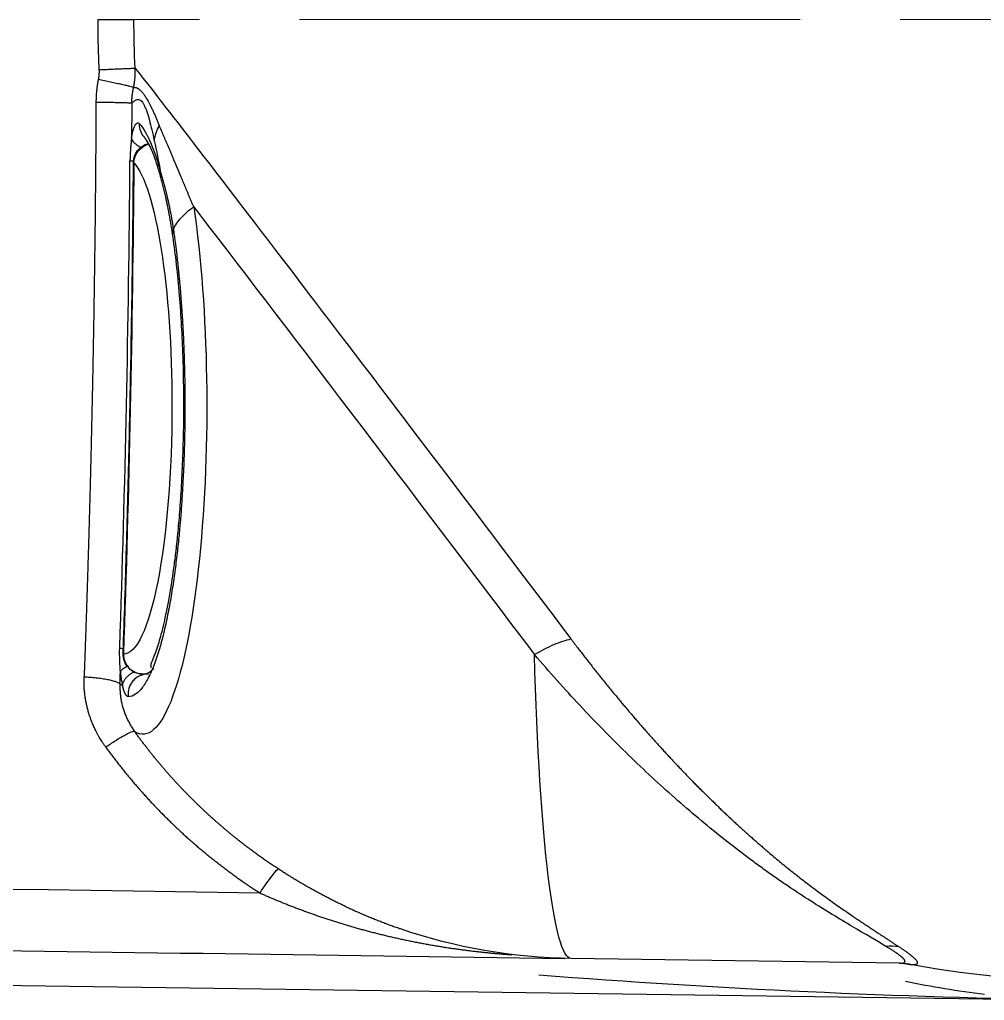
# Model space of a CAD drawing. Extents: x 0 to 790, y 0 to 579.
# Drawn here: x 463.88 to 487.97, y 477.44 to 501.93 of the extents above; entities that cross this region are included whole.
import ezdxf

# ---------------------------------------------------------------- set-up
doc = ezdxf.new("R2010")
doc.units = 0
doc.header["$LTSCALE"] = 10
doc.header["$MEASUREMENT"] = 0
doc.linetypes.add('CENTER', pattern=[2, 1.25, -0.25, 0.25, -0.25])
for name, color, linetype in [('1', 7, 'CONTINUOUS'), ('BODY', 7, 'CONTINUOUS'), ('DEF_LAYER_ASSEM_MEMBER', 7, 'CONTINUOUS')]:
    doc.layers.add(name, color=color, linetype=linetype)

# ---------------------------------------------------------------- blocks, each defined once
blk = doc.blocks.new('A$C219e8258')
at = {"layer": '1'}
for p, q in [((23.457, -16.338), (23.483, -16.338)), ((4.708, -23.555), (12.898, -23.44))]:
    blk.add_line(p, q, dxfattribs=at)
for centre, radius, start, end in [((23.332, -3.575), 0.5, 0.4416, 75.6039), ((23.59, -15.838), 0.5, 270, 1.9839), ((12.704, -9.641), 13.8, 270.8068, 288.8657), ((0, 0), 24, 270, 281.1058)]:
    blk.add_arc(centre, radius, start, end, dxfattribs=at)
for centre, major_axis, ratio, start_param, end_param in [((15.692, -11.909), (-8.287, -10.92), 0.005599, 3.349635, 5.047934), ((23.975, -9.638), (0, -7.2), 0.194315, 3.356374, 3.770872), ((23.187, -2.604), (0.373, -0.333), 0.9584, 6.278283, 7.032019), ((23.332, -3.575), (-0.37, 0.337), 0.959383, 3.901426, 5.193161), ((24.074, -9.638), (0, -6.2), 0.194315, 3.351625, 4.712389), ((23.332, -3.575), (-0.5, -0.004), 0.038876, 2.945832, 3.141603), ((22.662, -3.818), (0.483, -0.129), 0.793042, 6.266418, 6.607844), ((16.456, -12.489), (7.842, 10.333), 0.005599, 0.717494, 1.906341), ((23.593, -9.641), (0, -8.198), 0.194315, 4.061543, 6.331703), ((24.074, -9.638), (0, -6.2), 0.194315, 4.712389, 6.289283), ((12.704, -9.641), (-0.194, 13.799), 0.083421, 3.141593, 4.244544), ((23.59, -15.838), (0.5, 0.017), 0.172151, 6.084598, 6.379671), ((23.583, -9.638), (0, -6.7), 0.194315, 6.082163, 6.289221), ((23.977, -9.641), (0, 7.01), 0.194315, 3.234169, 3.282507)]:
    blk.add_ellipse(centre, major_axis=major_axis, ratio=ratio, start_param=start_param, end_param=end_param, dxfattribs=at)
for points, degree in [([(23.788, -1.214), (23.808, -0.81), (23.818, -0.405), (23.818, 0)], 3), ([(23.873, -2.082), (23.874, -2.371), (23.876, -2.659), (23.878, -2.948)], 3), ([(23.878, -2.948), (23.862, -2.85), (23.825, -2.694), (23.753, -2.566), (23.703, -2.577), (23.677, -2.604)], 3), ([(23.312, -3.018), (23.257, -3.272), (23.203, -3.539), (23.152, -3.818)], 3), ([(23.822, -3.575), (23.854, -7.686), (23.941, -11.787), (24.081, -15.838)], 3), ([(24.174, -15.686), (24.035, -11.672), (23.949, -7.609), (23.918, -3.535)], 3), ([(22.852, -5.359), (22.982, -4.525), (23.145, -3.945)], 2), ([(24.081, -15.838), (24.081, -15.875), (24.073, -15.95), (24.037, -16.056), (23.978, -16.152), (23.9, -16.232), (23.806, -16.292), (23.701, -16.33), (23.628, -16.338), (23.591, -16.338)], 3), ([(24.158, -16.288), (24.169, -16.109), (24.181, -15.896), (24.174, -15.686)], 3), ([(24.158, -16.288), (24.153, -16.331), (24.144, -16.413), (24.125, -16.526), (24.111, -16.591), (24.103, -16.621)], 3), ([(24.168, -16.582), (24.165, -16.484), (24.161, -16.386), (24.158, -16.288)], 3), ([(23.805, -17.767), (23.79, -17.777), (23.76, -17.795), (23.716, -17.816), (23.686, -17.826), (23.671, -17.83)], 3), ([(20.673, -21.803), (43.198, -21.479), (65.723, -21.155), (88.248, -20.83)], 3), ([(4.717, -23.144), (4.824, -23.131), (4.933, -23.127), (5.042, -23.134)], 3), ([(4.435, -23.584), (4.698, -23.555)], 1)]:
    blk.add_open_spline(points, degree=degree, dxfattribs=at)
for points, knots in [([(24.724, 0), (24.671, 0), (24.618, 0), (24.511, 0), (24.458, 0), (24.353, 0), (24.302, 0), (24.205, 0), (24.159, 0), (24.074, 0), (24.035, 0), (23.967, 0), (23.937, 0), (23.887, 0), (23.866, 0), (23.836, 0), (23.825, 0), (23.818, 0)], [0, 0, 0, 0, 0.125, 0.125, 0.25, 0.25, 0.375, 0.375, 0.5, 0.5, 0.625, 0.625, 0.75, 0.75, 0.875, 0.875, 1, 1, 1, 1]), ([(24.724, 0), (24.724, -0.026), (24.724, -0.078), (24.723, -0.156), (24.723, -0.235), (24.722, -0.313), (24.721, -0.391), (24.719, -0.469), (24.718, -0.548), (24.716, -0.626), (24.714, -0.704), (24.711, -0.782), (24.709, -0.86), (24.706, -0.939), (24.703, -1.017), (24.7, -1.095), (24.696, -1.173), (24.693, -1.225), (24.692, -1.252)], [0, 0, 0, 0, 0.062478, 0.124955, 0.187434, 0.249914, 0.312396, 0.374881, 0.437368, 0.49986, 0.562356, 0.624857, 0.687363, 0.749876, 0.812395, 0.874922, 0.937457, 1, 1, 1, 1]), ([(23.827, -1.691), (23.825, -1.683), (23.822, -1.668), (23.818, -1.645), (23.814, -1.622), (23.81, -1.599), (23.807, -1.576), (23.803, -1.552), (23.8, -1.529), (23.798, -1.505), (23.795, -1.481), (23.793, -1.458), (23.791, -1.434), (23.79, -1.41), (23.789, -1.386), (23.788, -1.361), (23.787, -1.337), (23.787, -1.313), (23.786, -1.288), (23.787, -1.264), (23.787, -1.239), (23.788, -1.223), (23.788, -1.214)], [0, 0, 0, 0, 0.048435, 0.097034, 0.145797, 0.194724, 0.243816, 0.293072, 0.342493, 0.392079, 0.441829, 0.491745, 0.541825, 0.592071, 0.642483, 0.693059, 0.743801, 0.794709, 0.845783, 0.897023, 0.948428, 1, 1, 1, 1]), ([(24.692, -1.252), (24.64, -1.249), (24.587, -1.246), (24.48, -1.241), (24.427, -1.239), (24.322, -1.234), (24.271, -1.232), (24.174, -1.227), (24.128, -1.226), (24.043, -1.222), (24.005, -1.221), (23.936, -1.218), (23.906, -1.217), (23.856, -1.215), (23.836, -1.215), (23.805, -1.214), (23.794, -1.214), (23.788, -1.214)], [0, 0, 0, 0, 0.125, 0.125, 0.25, 0.25, 0.375, 0.375, 0.5, 0.5, 0.625, 0.625, 0.75, 0.75, 0.875, 0.875, 1, 1, 1, 1]), ([(24.692, -1.252), (24.692, -1.257), (24.691, -1.268), (24.691, -1.284), (24.691, -1.3), (24.691, -1.316), (24.691, -1.332), (24.692, -1.348), (24.693, -1.363), (24.694, -1.379), (24.695, -1.395), (24.697, -1.411), (24.699, -1.427), (24.701, -1.443), (24.704, -1.458), (24.706, -1.474), (24.708, -1.485), (24.709, -1.49)], [0, 0, 0, 0, 0.06717, 0.134191, 0.201079, 0.267852, 0.33453, 0.401129, 0.467667, 0.534164, 0.600637, 0.667105, 0.733585, 0.800097, 0.866658, 0.933286, 1, 1, 1, 1]), ([(23.827, -1.691), (23.825, -1.691), (23.821, -1.69), (23.814, -1.69), (23.808, -1.69), (23.801, -1.691), (23.795, -1.691), (23.788, -1.692), (23.782, -1.694), (23.775, -1.695), (23.768, -1.697), (23.762, -1.699), (23.755, -1.701), (23.748, -1.704), (23.741, -1.707), (23.734, -1.711), (23.727, -1.714), (23.72, -1.718), (23.712, -1.723), (23.705, -1.727), (23.698, -1.732), (23.69, -1.738), (23.676, -1.749), (23.657, -1.766), (23.631, -1.791), (23.609, -1.816), (23.589, -1.841), (23.572, -1.864), (23.558, -1.885), (23.547, -1.902), (23.539, -1.914), (23.534, -1.923), (23.528, -1.933), (23.518, -1.948), (23.502, -1.976), (23.478, -2.016), (23.448, -2.07), (23.412, -2.14), (23.378, -2.209), (23.349, -2.267), (23.329, -2.31), (23.31, -2.352), (23.291, -2.394), (23.272, -2.437), (23.254, -2.479), (23.236, -2.52), (23.219, -2.562), (23.202, -2.603), (23.191, -2.63), (23.186, -2.644)], [0, 0, 0, 0, 0.011299, 0.022674, 0.034122, 0.045642, 0.057233, 0.068893, 0.080621, 0.092416, 0.104275, 0.116198, 0.128184, 0.140229, 0.152334, 0.164497, 0.176715, 0.188988, 0.201315, 0.213693, 0.226121, 0.238599, 0.251123, 0.296775, 0.337741, 0.373991, 0.405526, 0.432348, 0.454433, 0.471766, 0.484352, 0.492203, 0.497284, 0.512502, 0.537804, 0.573067, 0.618165, 0.673015, 0.73753, 0.766901, 0.795571, 0.823543, 0.850822, 0.877408, 0.903305, 0.928512, 0.95303, 0.976859, 1, 1, 1, 1]), ([(24.709, -1.49), (24.659, -1.5), (24.608, -1.51), (24.505, -1.531), (24.454, -1.542), (24.354, -1.563), (24.305, -1.573), (24.211, -1.594), (24.167, -1.604), (24.085, -1.622), (24.047, -1.631), (23.979, -1.647), (23.95, -1.655), (23.9, -1.668), (23.879, -1.674), (23.846, -1.683), (23.835, -1.687), (23.827, -1.691)], [0, 0, 0, 0, 0.125, 0.125, 0.25, 0.25, 0.375, 0.375, 0.5, 0.5, 0.625, 0.625, 0.75, 0.75, 0.875, 0.875, 1, 1, 1, 1]), ([(23.873, -2.082), (23.873, -2.074), (23.872, -2.059), (23.871, -2.036), (23.87, -2.014), (23.869, -1.992), (23.867, -1.97), (23.866, -1.949), (23.864, -1.928), (23.862, -1.908), (23.859, -1.888), (23.857, -1.868), (23.854, -1.849), (23.852, -1.83), (23.849, -1.811), (23.846, -1.793), (23.843, -1.775), (23.84, -1.758), (23.837, -1.74), (23.834, -1.723), (23.83, -1.707), (23.828, -1.696), (23.827, -1.691)], [0, 0, 0, 0, 0.058541, 0.116127, 0.172765, 0.228466, 0.283238, 0.337091, 0.390034, 0.442077, 0.493231, 0.543504, 0.592906, 0.641449, 0.68914, 0.735991, 0.782012, 0.827211, 0.8716, 0.915188, 0.957985, 1, 1, 1, 1]), ([(24.709, -1.49), (24.711, -1.499), (24.715, -1.518), (24.72, -1.546), (24.725, -1.575), (24.73, -1.603), (24.734, -1.631), (24.738, -1.66), (24.742, -1.688), (24.745, -1.717), (24.749, -1.745), (24.752, -1.774), (24.754, -1.802), (24.757, -1.831), (24.759, -1.859), (24.761, -1.888), (24.763, -1.916), (24.764, -1.945), (24.765, -1.974), (24.766, -2.002), (24.767, -2.031), (24.767, -2.05), (24.767, -2.059)], [0, 0, 0, 0, 0.050298, 0.100538, 0.150723, 0.200859, 0.250949, 0.300999, 0.351013, 0.400996, 0.450951, 0.500884, 0.5508, 0.600702, 0.650596, 0.700486, 0.750376, 0.800272, 0.850178, 0.900098, 0.950037, 1, 1, 1, 1]), ([(23.873, -2.082), (23.848, -2.058), (23.798, -2.016), (23.721, -1.987), (23.657, -2.007), (23.607, -2.058), (23.57, -2.118), (23.534, -2.197), (23.488, -2.319), (23.433, -2.502), (23.371, -2.752), (23.332, -2.929), (23.312, -3.018)], [0, 0, 0, 0, 0.123468, 0.246936, 0.370404, 0.432138, 0.493872, 0.557138, 0.620404, 0.746936, 0.873468, 1, 1, 1, 1]), ([(24.767, -2.059), (24.717, -2.06), (24.666, -2.06), (24.564, -2.061), (24.514, -2.062), (24.414, -2.063), (24.365, -2.064), (24.272, -2.066), (24.227, -2.067), (24.145, -2.069), (24.106, -2.07), (24.038, -2.072), (24.007, -2.073), (23.954, -2.076), (23.932, -2.077), (23.896, -2.079), (23.883, -2.081), (23.873, -2.082)], [0, 0, 0, 0, 0.125, 0.125, 0.25, 0.25, 0.375, 0.375, 0.5, 0.5, 0.625, 0.625, 0.75, 0.75, 0.875, 0.875, 1, 1, 1, 1]), ([(24.767, -2.059), (24.767, -2.109), (24.767, -2.209), (24.768, -2.359), (24.769, -2.509), (24.77, -2.659), (24.771, -2.809), (24.772, -2.959), (24.773, -3.109), (24.774, -3.259), (24.775, -3.409), (24.776, -3.559), (24.777, -3.708), (24.779, -3.858), (24.78, -4.008), (24.781, -4.158), (24.783, -4.308), (24.784, -4.458), (24.786, -4.608), (24.787, -4.758), (24.789, -4.908), (24.79, -5.058), (24.792, -5.207), (24.794, -5.357), (24.796, -5.507), (24.798, -5.657), (24.8, -5.807), (24.802, -5.957), (24.804, -6.107), (24.806, -6.256), (24.808, -6.406), (24.81, -6.556), (24.812, -6.706), (24.814, -6.856), (24.817, -7.005), (24.819, -7.155), (24.821, -7.305), (24.824, -7.455), (24.826, -7.604), (24.829, -7.754), (24.832, -7.904), (24.834, -8.053), (24.837, -8.203), (24.84, -8.353), (24.843, -8.503), (24.845, -8.652), (24.848, -8.802), (24.851, -8.951), (24.854, -9.101), (24.857, -9.251), (24.861, -9.4), (24.864, -9.55), (24.867, -9.699), (24.87, -9.849), (24.874, -9.998), (24.877, -10.148), (24.88, -10.297), (24.884, -10.447), (24.887, -10.596), (24.891, -10.745), (24.895, -10.895), (24.898, -11.044), (24.902, -11.194), (24.906, -11.343), (24.909, -11.492), (24.913, -11.641), (24.917, -11.791), (24.921, -11.94), (24.925, -12.089), (24.929, -12.238), (24.933, -12.387), (24.938, -12.537), (24.942, -12.686), (24.946, -12.835), (24.95, -12.984), (24.955, -13.133), (24.959, -13.282), (24.964, -13.431), (24.968, -13.58), (24.973, -13.729), (24.977, -13.878), (24.982, -14.026), (24.987, -14.175), (24.992, -14.324), (24.996, -14.473), (25.001, -14.622), (25.006, -14.77), (25.011, -14.919), (25.016, -15.068), (25.021, -15.216), (25.026, -15.365), (25.032, -15.513), (25.037, -15.662), (25.042, -15.81), (25.047, -15.959), (25.053, -16.107), (25.058, -16.256), (25.062, -16.355), (25.064, -16.404)], [0, 0, 0, 0, 0.010384, 0.020769, 0.031155, 0.041541, 0.051928, 0.062315, 0.072704, 0.083092, 0.093482, 0.103871, 0.114262, 0.124653, 0.135045, 0.145437, 0.155831, 0.166224, 0.176619, 0.187014, 0.197409, 0.207806, 0.218203, 0.2286, 0.238998, 0.249397, 0.259797, 0.270197, 0.280598, 0.291, 0.301402, 0.311805, 0.322208, 0.332613, 0.343018, 0.353423, 0.363829, 0.374236, 0.384644, 0.395053, 0.405462, 0.415871, 0.426282, 0.436693, 0.447105, 0.457517, 0.467931, 0.478345, 0.488759, 0.499175, 0.509591, 0.520008, 0.530425, 0.540844, 0.551263, 0.561682, 0.572103, 0.582524, 0.592946, 0.603369, 0.613792, 0.624216, 0.634641, 0.645067, 0.655493, 0.66592, 0.676348, 0.686777, 0.697206, 0.707636, 0.718067, 0.728499, 0.738932, 0.749365, 0.759799, 0.770234, 0.780669, 0.791106, 0.801543, 0.811981, 0.822419, 0.832859, 0.843299, 0.85374, 0.864182, 0.874625, 0.885068, 0.895513, 0.905958, 0.916404, 0.92685, 0.937298, 0.947746, 0.958195, 0.968645, 0.979096, 0.989548, 1, 1, 1, 1]), ([(22.326, -4.674), (22.332, -4.66), (22.344, -4.632), (22.362, -4.59), (22.379, -4.549), (22.396, -4.508), (22.413, -4.469), (22.429, -4.43), (22.445, -4.392), (22.461, -4.356), (22.476, -4.319), (22.491, -4.284), (22.505, -4.25), (22.52, -4.216), (22.533, -4.183), (22.547, -4.152), (22.56, -4.12), (22.573, -4.09), (22.585, -4.06), (22.597, -4.032), (22.609, -4.004), (22.621, -3.976), (22.632, -3.95), (22.643, -3.924), (22.653, -3.899), (22.663, -3.875), (22.673, -3.851), (22.683, -3.829), (22.692, -3.807), (22.701, -3.785), (22.709, -3.765), (22.718, -3.745), (22.726, -3.726), (22.733, -3.708), (22.741, -3.69), (22.748, -3.673), (22.755, -3.657), (22.761, -3.642), (22.768, -3.627), (22.773, -3.613), (22.779, -3.599), (22.795, -3.561), (22.821, -3.499), (22.857, -3.414), (22.892, -3.332), (22.926, -3.253), (22.958, -3.176), (22.99, -3.101), (23.021, -3.029), (23.051, -2.959), (23.079, -2.891), (23.107, -2.826), (23.134, -2.763), (23.161, -2.703), (23.178, -2.663), (23.186, -2.644)], [0, 0, 0, 0, 0.018845, 0.037371, 0.055578, 0.073464, 0.091032, 0.108279, 0.125205, 0.141811, 0.158097, 0.174061, 0.189704, 0.205026, 0.220026, 0.234704, 0.249059, 0.263092, 0.276803, 0.290191, 0.303255, 0.315996, 0.328413, 0.340507, 0.352276, 0.363721, 0.374842, 0.385637, 0.396108, 0.406253, 0.416073, 0.425568, 0.434736, 0.443579, 0.452095, 0.460285, 0.468149, 0.475685, 0.482895, 0.489778, 0.496333, 0.502561, 0.545648, 0.587937, 0.629428, 0.670119, 0.710007, 0.749092, 0.78737, 0.82484, 0.8615, 0.897348, 0.932382, 0.9666, 1, 1, 1, 1]), ([(23.312, -3.018), (23.302, -2.955), (23.27, -2.829), (23.217, -2.705), (23.186, -2.644)], [0, 0, 0, 0, 0.500139, 1, 1, 1, 1]), ([(23.145, -3.947), (23.16, -3.891), (23.202, -3.738), (23.274, -3.513), (23.358, -3.293), (23.437, -3.122), (23.505, -3.006), (23.544, -2.955), (23.558, -2.939), (23.56, -2.936)], [0, 0, 0, 0, 0.102084, 0.289145, 0.473297, 0.652912, 0.826391, 0.974993, 1, 1, 1, 1]), ([(23.645, -3.192), (23.651, -3.189), (23.657, -3.186), (23.687, -3.171), (23.709, -3.158), (23.75, -3.129), (23.769, -3.113), (23.802, -3.082), (23.817, -3.065), (23.842, -3.032), (23.852, -3.015), (23.868, -2.981), (23.874, -2.964), (23.878, -2.948)], [0, 0, 0, 0, 0.048797, 0.048797, 0.239037, 0.239037, 0.429278, 0.429278, 0.619519, 0.619519, 0.809759, 0.809759, 1, 1, 1, 1]), ([(23.878, -2.948), (23.878, -2.953), (23.879, -2.962), (23.881, -2.976), (23.882, -2.991), (23.884, -3.006), (23.886, -3.021), (23.887, -3.036), (23.889, -3.051), (23.89, -3.066), (23.892, -3.082), (23.893, -3.098), (23.895, -3.114), (23.897, -3.13), (23.898, -3.146), (23.899, -3.163), (23.901, -3.18), (23.902, -3.197), (23.904, -3.22), (23.906, -3.248), (23.909, -3.283), (23.911, -3.319), (23.913, -3.354), (23.914, -3.39), (23.916, -3.426), (23.917, -3.462), (23.917, -3.498), (23.918, -3.523), (23.918, -3.535)], [0, 0, 0, 0, 0.02641, 0.052944, 0.079606, 0.106402, 0.133336, 0.160414, 0.187641, 0.215022, 0.242563, 0.270269, 0.298145, 0.326197, 0.354429, 0.382848, 0.411457, 0.440263, 0.469271, 0.527708, 0.586185, 0.644741, 0.703415, 0.762249, 0.821284, 0.88056, 0.940119, 1, 1, 1, 1]), ([(23.829, -3.537), (23.837, -3.537), (23.851, -3.537), (23.869, -3.537), (23.884, -3.537), (23.895, -3.536), (23.904, -3.536), (23.912, -3.536), (23.916, -3.535), (23.918, -3.535)], [0, 0, 0, 0, 0.203609, 0.378838, 0.536634, 0.677272, 0.801111, 0.90855, 1, 1, 1, 1]), ([(24.088, -15.813), (24.057, -14.936), (24.002, -13.196), (23.936, -10.624), (23.885, -8.142), (23.85, -5.804), (23.835, -4.292), (23.83, -3.569)], [0, 0, 0, 0, 0.216663, 0.429195, 0.631595, 0.823863, 1, 1, 1, 1]), ([(23.152, -3.818), (23.15, -3.825), (23.145, -3.84), (23.139, -3.863), (23.132, -3.886), (23.125, -3.909), (23.118, -3.932), (23.112, -3.956), (23.105, -3.98), (23.098, -4.004), (23.091, -4.028), (23.085, -4.052), (23.078, -4.077), (23.071, -4.102), (23.064, -4.127), (23.058, -4.152), (23.051, -4.178), (23.044, -4.203), (23.037, -4.229), (23.031, -4.256), (23.024, -4.282), (23.017, -4.309), (23.011, -4.336), (23.004, -4.363), (22.998, -4.39), (22.991, -4.418), (22.985, -4.446), (22.977, -4.481), (22.967, -4.523), (22.956, -4.573), (22.945, -4.623), (22.935, -4.674), (22.924, -4.726), (22.913, -4.779), (22.903, -4.833), (22.893, -4.887), (22.883, -4.943), (22.873, -4.999), (22.863, -5.056), (22.854, -5.115), (22.844, -5.174), (22.838, -5.214), (22.835, -5.234)], [0, 0, 0, 0, 0.019566, 0.039132, 0.058699, 0.078268, 0.097838, 0.117412, 0.136989, 0.156571, 0.176158, 0.195751, 0.21535, 0.234956, 0.254571, 0.274196, 0.29383, 0.313475, 0.333132, 0.352802, 0.372486, 0.392185, 0.411899, 0.431631, 0.451381, 0.471149, 0.490939, 0.51075, 0.544741, 0.578848, 0.61308, 0.647443, 0.681943, 0.71659, 0.751389, 0.78635, 0.821481, 0.85679, 0.892288, 0.927982, 0.963882, 1, 1, 1, 1]), ([(22.835, -5.234), (22.788, -5.133), (22.72, -5.034), (22.549, -4.846), (22.445, -4.756), (22.326, -4.674)], [0, 0, 0, 0, 0.5, 0.5, 1, 1, 1, 1]), ([(22.835, -5.234), (22.834, -5.242), (22.831, -5.261), (22.822, -5.321), (22.816, -5.363), (22.802, -5.469), (22.793, -5.534), (22.773, -5.688), (22.762, -5.777), (22.737, -5.983), (22.724, -6.099), (22.707, -6.262), (22.703, -6.304), (22.699, -6.35), (22.698, -6.361), (22.697, -6.364), (22.697, -6.365), (22.697, -6.365), (22.697, -6.365), (22.697, -6.366), (22.697, -6.369), (22.696, -6.38), (22.691, -6.427), (22.673, -6.615), (22.657, -6.803), (22.633, -7.114), (22.622, -7.276), (22.609, -7.484), (22.606, -7.536), (22.603, -7.592), (22.602, -7.606), (22.602, -7.61), (22.602, -7.611), (22.602, -7.612), (22.602, -7.614), (22.601, -7.622), (22.599, -7.655), (22.592, -7.788), (22.586, -7.912), (22.573, -8.205), (22.566, -8.394), (22.556, -8.759), (22.552, -8.934), (22.547, -9.27), (22.546, -9.43), (22.546, -9.735), (22.547, -9.879), (22.549, -10.083), (22.549, -10.149), (22.551, -10.228), (22.551, -10.248), (22.551, -10.269), (22.551, -10.274), (22.551, -10.275), (22.551, -10.275), (22.551, -10.275), (22.551, -10.275), (22.551, -10.276), (22.551, -10.276), (22.551, -10.277), (22.552, -10.281), (22.552, -10.299), (22.553, -10.352), (22.554, -10.428), (22.556, -10.518), (22.558, -10.571), (22.561, -10.69), (22.563, -10.758), (22.568, -10.906), (22.571, -10.987), (22.577, -11.164), (22.582, -11.259), (22.591, -11.462), (22.597, -11.571), (22.61, -11.8), (22.617, -11.921), (22.635, -12.174), (22.644, -12.307), (22.667, -12.582), (22.679, -12.724), (22.707, -13.016), (22.723, -13.166), (22.758, -13.473), (22.778, -13.629), (22.821, -13.944), (22.844, -14.104), (22.895, -14.423), (22.923, -14.583), (22.984, -14.9), (23.017, -15.056), (23.087, -15.361), (23.126, -15.51), (23.207, -15.794), (23.251, -15.929), (23.343, -16.18), (23.392, -16.296), (23.494, -16.501), (23.547, -16.592), (23.658, -16.741), (23.716, -16.8), (23.836, -16.88), (23.897, -16.902), (23.961, -16.902)], [0, 0, 0, 0, 0.015625, 0.015625, 0.03125, 0.03125, 0.046875, 0.046875, 0.0625, 0.0625, 0.078125, 0.078125, 0.082031, 0.083008, 0.083252, 0.083313, 0.083328, 0.083328, 0.083344, 0.083374, 0.083496, 0.083984, 0.085937, 0.09375, 0.125, 0.125, 0.15625, 0.15625, 0.164062, 0.166016, 0.166504, 0.166626, 0.166687, 0.166687, 0.166748, 0.166992, 0.167969, 0.171875, 0.1875, 0.1875, 0.21875, 0.21875, 0.25, 0.25, 0.28125, 0.28125, 0.3125, 0.3125, 0.328125, 0.328125, 0.332031, 0.333008, 0.333252, 0.333313, 0.333328, 0.333328, 0.333344, 0.333374, 0.333496, 0.333984, 0.335937, 0.34375, 0.375, 0.40625, 0.40625, 0.4375, 0.4375, 0.46875, 0.46875, 0.5, 0.5, 0.53125, 0.53125, 0.5625, 0.5625, 0.59375, 0.59375, 0.625, 0.625, 0.65625, 0.65625, 0.6875, 0.6875, 0.71875, 0.71875, 0.75, 0.75, 0.78125, 0.78125, 0.8125, 0.8125, 0.84375, 0.84375, 0.875, 0.875, 0.90625, 0.90625, 0.9375, 0.9375, 0.96875, 0.96875, 1, 1, 1, 1]), ([(23.381, -16.183), (23.381, -16.183), (23.394, -16.155), (23.402, -16.108), (23.339, -15.968), (23.258, -15.753), (23.193, -15.55), (23.13, -15.326), (23.067, -15.077), (23.002, -14.779), (22.937, -14.443), (22.878, -14.091), (22.824, -13.727), (22.775, -13.348), (22.725, -12.891), (22.675, -12.346), (22.631, -11.708), (22.595, -10.977), (22.573, -10.156), (22.57, -9.253), (22.591, -8.373), (22.631, -7.539), (22.687, -6.769), (22.761, -6.026), (22.822, -5.567), (22.855, -5.352)], [0, 0, 0, 0, 0.000947, 0.05455, 0.09779, 0.131862, 0.16201, 0.188724, 0.22224, 0.252692, 0.287129, 0.325629, 0.353698, 0.38618, 0.424023, 0.4673, 0.516044, 0.570213, 0.629715, 0.694475, 0.764464, 0.820474, 0.879546, 0.941676, 1, 1, 1, 1]), ([(12.905, -15.461), (12.892, -15.478), (12.865, -15.514), (12.825, -15.566), (12.785, -15.619), (12.745, -15.671), (12.705, -15.723), (12.665, -15.775), (12.625, -15.827), (12.585, -15.879), (12.545, -15.931), (12.505, -15.982), (12.465, -16.033), (12.425, -16.084), (12.385, -16.136), (12.345, -16.186), (12.304, -16.237), (12.264, -16.288), (12.224, -16.338), (12.184, -16.388), (12.144, -16.439), (12.103, -16.489), (12.063, -16.539), (12.023, -16.588), (11.982, -16.638), (11.942, -16.687), (11.902, -16.737), (11.862, -16.786), (11.821, -16.835), (11.781, -16.884), (11.74, -16.932), (11.7, -16.981), (11.66, -17.029), (11.619, -17.078), (11.579, -17.126), (11.538, -17.174), (11.498, -17.221), (11.457, -17.269), (11.417, -17.317), (11.376, -17.364), (11.336, -17.411), (11.295, -17.459), (11.255, -17.505), (11.214, -17.552), (11.174, -17.599), (11.133, -17.646), (11.092, -17.692), (11.052, -17.738), (11.011, -17.784), (10.97, -17.83), (10.93, -17.876), (10.889, -17.922), (10.848, -17.967), (10.808, -18.013), (10.767, -18.058), (10.726, -18.103), (10.685, -18.148), (10.644, -18.193), (10.603, -18.238), (10.563, -18.282), (10.522, -18.327), (10.481, -18.371), (10.44, -18.415), (10.399, -18.459), (10.358, -18.503), (10.317, -18.547), (10.276, -18.59), (10.235, -18.634), (10.194, -18.677), (10.152, -18.72), (10.111, -18.763), (10.07, -18.806), (10.029, -18.849), (9.988, -18.892), (9.946, -18.934), (9.905, -18.976), (9.864, -19.019), (9.822, -19.061), (9.781, -19.103), (9.74, -19.144), (9.698, -19.186), (9.657, -19.228), (9.616, -19.269), (9.574, -19.31), (9.533, -19.351), (9.491, -19.392), (9.45, -19.433), (9.408, -19.473), (9.367, -19.514), (9.325, -19.554), (9.284, -19.594), (9.242, -19.634), (9.201, -19.674), (9.159, -19.714), (9.118, -19.754), (9.076, -19.793), (9.034, -19.832), (8.993, -19.871), (8.951, -19.91), (8.91, -19.949), (8.868, -19.988), (8.827, -20.026), (8.785, -20.064), (8.744, -20.103), (8.702, -20.141), (8.661, -20.178), (8.619, -20.216), (8.578, -20.254), (8.536, -20.291), (8.495, -20.328), (8.453, -20.365), (8.412, -20.402), (8.37, -20.439), (8.329, -20.475), (8.287, -20.512), (8.246, -20.548), (8.205, -20.584), (8.163, -20.62), (8.122, -20.655), (8.081, -20.691), (7.963, -20.792), (7.764, -20.96), (7.48, -21.193), (7.182, -21.429), (6.869, -21.668), (6.544, -21.908), (6.209, -22.146), (5.973, -22.309), (5.832, -22.405), (5.786, -22.436), (5.74, -22.467), (5.695, -22.497), (5.65, -22.527), (5.606, -22.557), (5.561, -22.587), (5.518, -22.616), (5.474, -22.645), (5.432, -22.673), (5.389, -22.701), (5.347, -22.729), (5.306, -22.756), (5.265, -22.783), (5.224, -22.81), (5.184, -22.836), (5.145, -22.862), (5.106, -22.888), (5.068, -22.913), (5.03, -22.938), (4.993, -22.962), (4.956, -22.986), (4.92, -23.01), (4.884, -23.033), (4.85, -23.056), (4.815, -23.079), (4.782, -23.101), (4.749, -23.123), (4.728, -23.137), (4.717, -23.144)], [0, 0, 0, 0, 0.004794, 0.009586, 0.014375, 0.019161, 0.023945, 0.028727, 0.033506, 0.038282, 0.043057, 0.047829, 0.052598, 0.057366, 0.062131, 0.066895, 0.071656, 0.076415, 0.081172, 0.085928, 0.090681, 0.095433, 0.100183, 0.104931, 0.109677, 0.114422, 0.119165, 0.123906, 0.128646, 0.133385, 0.138122, 0.142857, 0.147591, 0.152324, 0.157056, 0.161787, 0.166516, 0.171244, 0.175971, 0.180697, 0.185423, 0.190147, 0.194871, 0.199594, 0.204316, 0.209038, 0.213759, 0.21848, 0.223201, 0.227921, 0.232641, 0.237362, 0.242082, 0.246802, 0.251523, 0.256243, 0.260964, 0.265686, 0.270407, 0.27513, 0.279853, 0.284576, 0.289301, 0.294026, 0.298752, 0.303479, 0.308207, 0.312936, 0.317667, 0.322399, 0.327132, 0.331866, 0.336602, 0.34134, 0.346078, 0.350819, 0.35556, 0.360304, 0.365048, 0.369794, 0.374541, 0.379289, 0.384039, 0.38879, 0.393542, 0.398295, 0.403049, 0.407805, 0.412561, 0.417319, 0.422078, 0.426837, 0.431598, 0.43636, 0.441123, 0.445886, 0.450651, 0.455417, 0.460183, 0.464951, 0.469719, 0.474488, 0.479258, 0.484028, 0.4888, 0.493572, 0.498345, 0.503119, 0.507893, 0.512668, 0.517443, 0.522218, 0.526994, 0.53177, 0.536545, 0.541321, 0.546097, 0.550872, 0.555646, 0.56042, 0.565194, 0.596551, 0.629788, 0.664936, 0.70203, 0.741087, 0.78212, 0.825084, 0.831121, 0.837156, 0.84319, 0.849222, 0.855253, 0.861283, 0.867312, 0.87334, 0.879366, 0.885392, 0.891417, 0.897442, 0.903465, 0.909489, 0.915513, 0.921536, 0.92756, 0.933585, 0.939611, 0.945638, 0.951666, 0.957697, 0.96373, 0.969765, 0.975804, 0.981846, 0.987893, 0.993944, 1, 1, 1, 1]), ([(13.819, -15.849), (13.654, -15.753), (13.321, -15.583), (13.031, -15.488), (12.905, -15.461)], [0, 0, 0, 0, 0.499022, 1, 1, 1, 1]), ([(5.042, -23.134), (5.274, -22.995), (5.561, -22.828), (6.042, -22.543), (6.21, -22.442), (6.56, -22.229), (6.921, -22.005), (7.295, -21.76), (7.577, -21.57), (7.672, -21.505), (7.861, -21.373), (8.051, -21.239), (8.242, -21.099), (8.434, -20.957), (8.53, -20.885), (8.82, -20.665), (9.404, -20.21), (9.99, -19.716), (10.574, -19.198), (10.768, -19.022), (11.154, -18.662), (11.539, -18.294), (11.921, -17.911), (12.303, -17.52), (12.494, -17.32), (13.064, -16.71), (13.442, -16.288), (13.819, -15.849)], [0, 0, 0, 0, 0.125, 0.125, 0.1875, 0.1875, 0.25, 0.3125, 0.3125, 0.34375, 0.34375, 0.375, 0.40625, 0.40625, 0.4375, 0.4375, 0.5, 0.625, 0.625, 0.6875, 0.6875, 0.75, 0.8125, 0.8125, 0.875, 0.875, 1, 1, 1, 1]), ([(24.088, -15.714), (24.095, -15.712), (24.103, -15.711), (24.124, -15.705), (24.136, -15.701), (24.157, -15.694), (24.166, -15.69), (24.174, -15.686)], [0, 0, 0, 0, 0.198195, 0.198195, 0.599098, 0.599098, 1, 1, 1, 1]), ([(24.158, -16.288), (24.153, -16.276), (24.147, -16.264), (24.13, -16.24), (24.119, -16.227), (24.093, -16.203), (24.077, -16.191), (24.042, -16.167), (24.023, -16.156), (23.996, -16.143), (23.989, -16.14), (23.983, -16.137)], [0, 0, 0, 0, 0.232917, 0.232917, 0.465835, 0.465835, 0.698752, 0.698752, 0.931669, 0.931669, 1, 1, 1, 1]), ([(23.474, -16.338), (23.505, -16.338), (23.569, -16.344), (23.635, -16.365), (23.7, -16.393), (23.731, -16.411), (23.79, -16.454), (23.818, -16.48), (23.867, -16.536), (23.888, -16.567), (23.923, -16.633), (23.936, -16.667), (23.956, -16.736), (23.961, -16.77), (23.966, -16.838), (23.965, -16.871), (23.961, -16.902)], [0, 0, 0, 0, 0.125, 0.25, 0.25, 0.375, 0.375, 0.5, 0.5, 0.625, 0.625, 0.75, 0.75, 0.875, 0.875, 1, 1, 1, 1]), ([(24.103, -16.621), (24.1, -16.6), (24.095, -16.578), (24.079, -16.533), (24.069, -16.511), (24.043, -16.467), (24.027, -16.445), (23.992, -16.404), (23.972, -16.384), (23.928, -16.347), (23.904, -16.33), (23.858, -16.302), (23.835, -16.29), (23.812, -16.279)], [0, 0, 0, 0, 0.170707, 0.170707, 0.341413, 0.341413, 0.51212, 0.51212, 0.682827, 0.682827, 0.853533, 0.853533, 1, 1, 1, 1]), ([(23.961, -16.902), (23.962, -16.901), (23.964, -16.901), (23.967, -16.901), (23.97, -16.9), (23.973, -16.899), (23.977, -16.897), (23.98, -16.896), (23.983, -16.894), (23.986, -16.892), (23.989, -16.89), (23.992, -16.887), (23.996, -16.884), (23.999, -16.881), (24.002, -16.878), (24.005, -16.874), (24.008, -16.871), (24.012, -16.867), (24.015, -16.862), (24.018, -16.858), (24.021, -16.853), (24.024, -16.848), (24.028, -16.843), (24.031, -16.838), (24.034, -16.832), (24.039, -16.823), (24.046, -16.808), (24.056, -16.786), (24.064, -16.764), (24.07, -16.747), (24.074, -16.737), (24.076, -16.728), (24.079, -16.718), (24.082, -16.708), (24.085, -16.698), (24.088, -16.688), (24.09, -16.678), (24.093, -16.668), (24.095, -16.658), (24.097, -16.649), (24.099, -16.639), (24.101, -16.63), (24.102, -16.624), (24.103, -16.621)], [0, 0, 0, 0, 0.021621, 0.043134, 0.064545, 0.085859, 0.107084, 0.128225, 0.149288, 0.17028, 0.191206, 0.212072, 0.232884, 0.253648, 0.27437, 0.295055, 0.31571, 0.33634, 0.35695, 0.377546, 0.398133, 0.418714, 0.439294, 0.459885, 0.48049, 0.501068, 0.557996, 0.625898, 0.694627, 0.73624, 0.750188, 0.774089, 0.797474, 0.820331, 0.842645, 0.864402, 0.885588, 0.906189, 0.926193, 0.945586, 0.964357, 0.982498, 1, 1, 1, 1]), ([(25.064, -16.404), (25.014, -16.407), (24.963, -16.41), (24.861, -16.418), (24.81, -16.423), (24.71, -16.434), (24.661, -16.44), (24.567, -16.454), (24.523, -16.462), (24.44, -16.479), (24.402, -16.487), (24.333, -16.506), (24.302, -16.515), (24.249, -16.534), (24.227, -16.544), (24.192, -16.563), (24.178, -16.572), (24.168, -16.582)], [0, 0, 0, 0, 0.125, 0.125, 0.25, 0.25, 0.375, 0.375, 0.5, 0.5, 0.625, 0.625, 0.75, 0.75, 0.875, 0.875, 1, 1, 1, 1]), ([(24.524, -18.159), (24.529, -18.151), (24.542, -18.134), (24.562, -18.105), (24.585, -18.071), (24.611, -18.032), (24.639, -17.987), (24.67, -17.937), (24.702, -17.881), (24.736, -17.82), (24.775, -17.744), (24.818, -17.655), (24.863, -17.55), (24.905, -17.438), (24.936, -17.345), (24.958, -17.272), (24.972, -17.222), (24.985, -17.172), (24.996, -17.122), (25.007, -17.071), (25.018, -17.021), (25.027, -16.97), (25.035, -16.919), (25.042, -16.868), (25.048, -16.817), (25.054, -16.765), (25.058, -16.714), (25.062, -16.662), (25.064, -16.611), (25.065, -16.559), (25.066, -16.507), (25.065, -16.456), (25.064, -16.421), (25.064, -16.404)], [0, 0, 0, 0, 0.015577, 0.034288, 0.056127, 0.08109, 0.109172, 0.140367, 0.17467, 0.212079, 0.252589, 0.31031, 0.371073, 0.434881, 0.501741, 0.529387, 0.55703, 0.584673, 0.612316, 0.639959, 0.667605, 0.695254, 0.722908, 0.750567, 0.778233, 0.805907, 0.833592, 0.861288, 0.888996, 0.91672, 0.944461, 0.97222, 1, 1, 1, 1]), ([(20.214, -21.201), (20.23, -21.191), (20.262, -21.17), (20.31, -21.138), (20.358, -21.106), (20.407, -21.073), (20.456, -21.039), (20.505, -21.006), (20.555, -20.971), (20.605, -20.936), (20.655, -20.9), (20.705, -20.864), (20.756, -20.828), (20.807, -20.79), (20.859, -20.752), (20.911, -20.714), (20.963, -20.675), (21.015, -20.635), (21.068, -20.595), (21.12, -20.554), (21.173, -20.513), (21.227, -20.471), (21.28, -20.428), (21.334, -20.385), (21.388, -20.341), (21.442, -20.296), (21.497, -20.251), (21.551, -20.205), (21.606, -20.158), (21.661, -20.111), (21.716, -20.063), (21.772, -20.014), (21.827, -19.965), (21.883, -19.915), (21.939, -19.864), (21.995, -19.813), (22.051, -19.761), (22.107, -19.708), (22.164, -19.654), (22.22, -19.6), (22.277, -19.545), (22.333, -19.489), (22.39, -19.433), (22.447, -19.376), (22.504, -19.318), (22.561, -19.259), (22.618, -19.2), (22.675, -19.139), (22.732, -19.078), (22.789, -19.017), (22.846, -18.954), (22.903, -18.891), (22.96, -18.827), (23.017, -18.762), (23.074, -18.696), (23.13, -18.629), (23.187, -18.562), (23.244, -18.494), (23.301, -18.425), (23.357, -18.355), (23.414, -18.285), (23.47, -18.213), (23.526, -18.141), (23.582, -18.068), (23.638, -17.994), (23.694, -17.919), (23.75, -17.843), (23.786, -17.792), (23.805, -17.767)], [0, 0, 0, 0, 0.011377, 0.022869, 0.034477, 0.046201, 0.05804, 0.069995, 0.082066, 0.094253, 0.106556, 0.118975, 0.131509, 0.14416, 0.156926, 0.169809, 0.182807, 0.195922, 0.209153, 0.222499, 0.235962, 0.249541, 0.263236, 0.277047, 0.290974, 0.305018, 0.319177, 0.333453, 0.347845, 0.362354, 0.376979, 0.391719, 0.406577, 0.42155, 0.43664, 0.451847, 0.467169, 0.482608, 0.498164, 0.513836, 0.529624, 0.545529, 0.56155, 0.577688, 0.593942, 0.610313, 0.626801, 0.643405, 0.660125, 0.676962, 0.693916, 0.710987, 0.728174, 0.745478, 0.762899, 0.780436, 0.79809, 0.815861, 0.833749, 0.851754, 0.869875, 0.888113, 0.906469, 0.924941, 0.94353, 0.962236, 0.98106, 1, 1, 1, 1]), ([(24.524, -18.159), (24.483, -18.131), (24.441, -18.103), (24.357, -18.048), (24.316, -18.021), (24.234, -17.969), (24.194, -17.945), (24.118, -17.9), (24.082, -17.879), (24.016, -17.843), (23.985, -17.827), (23.93, -17.801), (23.906, -17.79), (23.865, -17.775), (23.848, -17.77), (23.821, -17.765), (23.811, -17.765), (23.805, -17.767)], [0, 0, 0, 0, 0.125, 0.125, 0.25, 0.25, 0.375, 0.375, 0.5, 0.5, 0.625, 0.625, 0.75, 0.75, 0.875, 0.875, 1, 1, 1, 1]), ([(24.524, -18.159), (24.511, -18.176), (24.486, -18.21), (24.449, -18.261), (24.411, -18.312), (24.373, -18.363), (24.335, -18.413), (24.297, -18.463), (24.258, -18.513), (24.22, -18.563), (24.181, -18.613), (24.142, -18.662), (24.102, -18.712), (24.063, -18.761), (24.023, -18.809), (23.984, -18.858), (23.943, -18.906), (23.903, -18.955), (23.863, -19.003), (23.822, -19.05), (23.782, -19.098), (23.741, -19.146), (23.699, -19.193), (23.658, -19.24), (23.617, -19.287), (23.575, -19.333), (23.533, -19.38), (23.491, -19.426), (23.449, -19.472), (23.406, -19.518), (23.363, -19.563), (23.321, -19.609), (23.278, -19.654), (23.234, -19.699), (23.191, -19.744), (23.147, -19.789), (23.104, -19.833), (23.06, -19.877), (23.015, -19.921), (22.971, -19.965), (22.926, -20.009), (22.882, -20.052), (22.837, -20.095), (22.792, -20.139), (22.746, -20.181), (22.701, -20.224), (22.655, -20.266), (22.609, -20.309), (22.563, -20.351), (22.517, -20.393), (22.471, -20.434), (22.424, -20.476), (22.377, -20.517), (22.33, -20.558), (22.283, -20.599), (22.236, -20.64), (22.188, -20.68), (22.14, -20.72), (22.092, -20.761), (22.044, -20.8), (21.996, -20.84), (21.947, -20.88), (21.899, -20.919), (21.85, -20.958), (21.801, -20.997), (21.751, -21.036), (21.702, -21.074), (21.652, -21.112), (21.603, -21.15), (21.552, -21.188), (21.502, -21.226), (21.452, -21.264), (21.401, -21.301), (21.351, -21.338), (21.3, -21.375), (21.248, -21.412), (21.197, -21.448), (21.146, -21.485), (21.094, -21.521), (21.042, -21.557), (20.99, -21.592), (20.938, -21.628), (20.885, -21.663), (20.832, -21.699), (20.78, -21.733), (20.727, -21.768), (20.691, -21.791), (20.673, -21.803)], [0, 0, 0, 0, 0.011916, 0.023821, 0.035718, 0.047605, 0.059483, 0.071352, 0.083212, 0.095064, 0.106908, 0.118743, 0.130571, 0.142392, 0.154205, 0.166011, 0.17781, 0.189602, 0.201388, 0.213168, 0.224942, 0.23671, 0.248472, 0.260229, 0.271981, 0.283728, 0.29547, 0.307208, 0.318942, 0.330671, 0.342397, 0.354119, 0.365838, 0.377554, 0.389267, 0.400978, 0.412686, 0.424392, 0.436095, 0.447798, 0.459498, 0.471197, 0.482896, 0.494593, 0.50629, 0.517986, 0.529682, 0.541379, 0.553075, 0.564773, 0.57647, 0.588169, 0.599869, 0.611571, 0.623274, 0.634979, 0.646686, 0.658396, 0.670108, 0.681823, 0.693541, 0.705262, 0.716987, 0.728715, 0.740447, 0.752184, 0.763924, 0.77567, 0.78742, 0.799175, 0.810936, 0.822702, 0.834473, 0.846251, 0.858035, 0.869825, 0.881621, 0.893425, 0.905236, 0.917053, 0.928879, 0.940712, 0.952553, 0.964402, 0.976259, 0.988125, 1, 1, 1, 1]), ([(19.369, -21.713), (19.384, -21.705), (19.414, -21.688), (19.458, -21.663), (19.503, -21.637), (19.547, -21.612), (19.592, -21.586), (19.636, -21.56), (19.681, -21.534), (19.725, -21.507), (19.77, -21.48), (19.814, -21.453), (19.858, -21.426), (19.903, -21.399), (19.947, -21.371), (19.992, -21.344), (20.036, -21.315), (20.081, -21.287), (20.125, -21.259), (20.17, -21.23), (20.199, -21.211), (20.214, -21.201)], [0, 0, 0, 0, 0.051863, 0.103807, 0.155833, 0.207941, 0.260132, 0.312407, 0.364767, 0.417212, 0.469744, 0.522362, 0.575069, 0.627864, 0.68075, 0.733726, 0.786794, 0.839954, 0.893208, 0.946556, 1, 1, 1, 1]), ([(20.673, -21.803), (20.62, -21.724), (20.51, -21.564), (20.36, -21.359), (20.254, -21.229), (20.221, -21.202), (20.214, -21.201)], [0, 0, 0, 0, 0.246959, 0.49808, 0.749201, 1, 1, 1, 1]), ([(18.225, -22.285), (18.242, -22.278), (18.275, -22.263), (18.324, -22.241), (18.374, -22.218), (18.424, -22.195), (18.474, -22.172), (18.523, -22.149), (18.573, -22.125), (18.623, -22.101), (18.673, -22.077), (18.722, -22.053), (18.772, -22.028), (18.822, -22.003), (18.872, -21.978), (18.921, -21.953), (18.971, -21.927), (19.021, -21.901), (19.071, -21.875), (19.12, -21.849), (19.17, -21.822), (19.22, -21.795), (19.27, -21.768), (19.32, -21.741), (19.353, -21.722), (19.369, -21.713)], [0, 0, 0, 0, 0.042824, 0.085705, 0.128643, 0.171638, 0.21469, 0.2578, 0.300969, 0.344196, 0.387483, 0.430829, 0.474236, 0.517703, 0.561231, 0.604821, 0.648473, 0.692187, 0.735966, 0.779808, 0.823715, 0.867686, 0.911724, 0.955829, 1, 1, 1, 1]), ([(20.673, -21.802), (20.658, -21.809), (20.629, -21.822), (20.584, -21.842), (20.539, -21.862), (20.493, -21.881), (20.448, -21.901), (20.402, -21.921), (20.356, -21.94), (20.309, -21.96), (20.263, -21.979), (20.216, -21.998), (20.169, -22.017), (20.122, -22.037), (20.075, -22.056), (20.027, -22.075), (19.979, -22.094), (19.931, -22.113), (19.883, -22.132), (19.834, -22.15), (19.785, -22.169), (19.737, -22.188), (19.687, -22.206), (19.638, -22.225), (19.588, -22.243), (19.538, -22.261), (19.488, -22.279), (19.438, -22.298), (19.387, -22.316), (19.337, -22.333), (19.285, -22.351), (19.234, -22.369), (19.183, -22.387), (19.131, -22.404), (19.079, -22.422), (19.027, -22.439), (18.975, -22.456), (18.922, -22.473), (18.869, -22.49), (18.816, -22.507), (18.763, -22.524), (18.709, -22.541), (18.656, -22.558), (18.602, -22.574), (18.548, -22.59), (18.493, -22.607), (18.439, -22.623), (18.384, -22.639), (18.329, -22.655), (18.274, -22.671), (18.218, -22.686), (18.162, -22.702), (18.106, -22.717), (18.05, -22.732), (17.994, -22.747), (17.937, -22.762), (17.88, -22.777), (17.823, -22.792), (17.766, -22.807), (17.708, -22.821), (17.651, -22.835), (17.593, -22.85), (17.535, -22.864), (17.476, -22.878), (17.418, -22.891), (17.359, -22.905), (17.3, -22.918), (17.24, -22.932), (17.181, -22.945), (17.121, -22.958), (17.061, -22.971), (17.001, -22.983), (16.941, -22.996), (16.88, -23.008), (16.819, -23.02), (16.758, -23.032), (16.677, -23.048), (16.578, -23.067), (16.46, -23.088), (16.343, -23.109), (16.228, -23.128), (16.114, -23.146), (16.002, -23.164), (15.892, -23.18), (15.782, -23.196), (15.675, -23.211), (15.568, -23.225), (15.464, -23.238), (15.36, -23.251), (15.258, -23.263), (15.158, -23.274), (15.059, -23.284), (14.962, -23.294), (14.866, -23.303), (14.772, -23.312), (14.679, -23.32), (14.588, -23.328), (14.498, -23.335), (14.432, -23.34), (14.396, -23.343), (14.39, -23.343)], [0, 0, 0, 0, 0.007443, 0.014915, 0.022417, 0.029947, 0.037508, 0.045097, 0.052716, 0.060364, 0.068042, 0.075749, 0.083486, 0.091253, 0.099048, 0.106874, 0.114729, 0.122614, 0.130528, 0.138472, 0.146445, 0.154449, 0.162482, 0.170544, 0.178637, 0.186759, 0.194911, 0.203093, 0.211304, 0.219545, 0.227816, 0.236117, 0.244448, 0.252809, 0.261199, 0.269619, 0.27807, 0.28655, 0.29506, 0.3036, 0.312169, 0.320769, 0.329399, 0.338058, 0.346748, 0.355467, 0.364217, 0.372996, 0.381806, 0.390646, 0.399515, 0.408415, 0.417344, 0.426304, 0.435294, 0.444314, 0.453364, 0.462444, 0.471554, 0.480695, 0.489866, 0.499066, 0.508297, 0.517559, 0.52685, 0.536172, 0.545524, 0.554907, 0.564319, 0.573762, 0.583236, 0.59274, 0.602274, 0.611838, 0.621434, 0.631059, 0.640715, 0.659525, 0.678085, 0.696395, 0.714456, 0.732267, 0.749829, 0.767142, 0.784206, 0.801022, 0.817589, 0.833908, 0.849979, 0.865802, 0.881378, 0.896707, 0.911789, 0.926625, 0.941214, 0.955557, 0.969655, 0.983509, 0.997117, 1, 1, 1, 1]), ([(88.155, -22.378), (85.658, -22.413), (80.3, -22.489), (71.754, -22.609), (62.209, -22.744), (51.658, -22.892), (41.198, -23.039), (28.209, -23.222), (19.087, -23.351), (13.062, -23.436)], [0, 0, 0, 0, 0.099778, 0.214042, 0.341402, 0.481107, 0.635561, 0.759297, 1, 1, 1, 1]), ([(17.166, -22.7), (17.172, -22.698), (17.197, -22.689), (17.241, -22.674), (17.297, -22.654), (17.353, -22.635), (17.409, -22.614), (17.466, -22.593), (17.523, -22.572), (17.58, -22.551), (17.637, -22.529), (17.695, -22.506), (17.753, -22.483), (17.811, -22.46), (17.869, -22.437), (17.928, -22.412), (17.987, -22.388), (18.046, -22.363), (18.106, -22.337), (18.165, -22.312), (18.205, -22.294), (18.225, -22.285)], [0, 0, 0, 0, 0.018585, 0.070455, 0.122635, 0.175127, 0.227929, 0.281043, 0.334468, 0.388206, 0.442255, 0.496616, 0.551291, 0.606279, 0.66158, 0.717195, 0.773125, 0.82937, 0.885931, 0.942807, 1, 1, 1, 1]), ([(4.437, -23.584), (4.435, -23.584), (4.429, -23.585), (4.421, -23.586), (4.412, -23.587), (4.403, -23.587), (4.395, -23.588), (4.387, -23.588), (4.379, -23.589), (4.371, -23.589), (4.363, -23.589), (4.356, -23.589), (4.349, -23.589), (4.336, -23.589), (4.319, -23.587), (4.298, -23.584), (4.282, -23.579), (4.268, -23.572), (4.258, -23.565), (4.252, -23.555), (4.25, -23.544), (4.251, -23.531), (4.258, -23.515), (4.27, -23.495), (4.288, -23.473), (4.312, -23.448), (4.341, -23.42), (4.369, -23.397), (4.392, -23.377), (4.409, -23.364), (4.427, -23.35), (4.446, -23.335), (4.465, -23.32), (4.486, -23.305), (4.508, -23.289), (4.53, -23.272), (4.554, -23.256), (4.579, -23.238), (4.604, -23.22), (4.631, -23.202), (4.659, -23.183), (4.687, -23.164), (4.707, -23.151), (4.717, -23.144)], [0, 0, 0, 0, 0.008519, 0.019366, 0.0302, 0.041022, 0.051834, 0.062636, 0.073431, 0.08422, 0.095005, 0.105787, 0.116567, 0.127348, 0.167016, 0.205911, 0.244111, 0.281697, 0.31875, 0.355354, 0.391592, 0.427548, 0.472121, 0.516787, 0.561692, 0.606974, 0.652765, 0.699192, 0.718646, 0.738154, 0.757724, 0.777363, 0.79708, 0.81688, 0.836772, 0.856763, 0.876859, 0.897066, 0.917392, 0.937842, 0.958423, 0.97914, 1, 1, 1, 1]), ([(4.698, -23.555), (4.696, -23.555), (4.69, -23.555), (4.682, -23.555), (4.673, -23.555), (4.665, -23.555), (4.657, -23.555), (4.65, -23.554), (4.642, -23.553), (4.635, -23.552), (4.629, -23.552), (4.622, -23.55), (4.616, -23.549), (4.61, -23.548), (4.605, -23.546), (4.6, -23.545), (4.595, -23.543), (4.591, -23.541), (4.586, -23.539), (4.583, -23.537), (4.579, -23.535), (4.576, -23.532), (4.573, -23.53), (4.571, -23.527), (4.569, -23.524), (4.567, -23.521), (4.566, -23.518), (4.565, -23.515), (4.564, -23.512), (4.564, -23.507), (4.564, -23.501), (4.566, -23.494), (4.569, -23.486), (4.573, -23.478), (4.579, -23.469), (4.585, -23.46), (4.593, -23.451), (4.602, -23.441), (4.612, -23.43), (4.624, -23.419), (4.636, -23.408), (4.65, -23.396), (4.664, -23.384), (4.68, -23.372), (4.697, -23.359), (4.715, -23.345), (4.734, -23.331), (4.755, -23.317), (4.776, -23.302), (4.798, -23.287), (4.821, -23.272), (4.846, -23.256), (4.871, -23.24), (4.897, -23.223), (4.924, -23.206), (4.952, -23.189), (4.981, -23.171), (5.011, -23.153), (5.032, -23.14), (5.042, -23.134)], [0, 0, 0, 0, 0.010966, 0.023382, 0.035794, 0.0482, 0.060602, 0.072998, 0.085389, 0.097775, 0.110155, 0.12253, 0.134899, 0.147262, 0.15962, 0.171973, 0.184321, 0.196663, 0.209, 0.221332, 0.233659, 0.245982, 0.258301, 0.270616, 0.282928, 0.295236, 0.307541, 0.319844, 0.332145, 0.344445, 0.366945, 0.389442, 0.411939, 0.434437, 0.456936, 0.479438, 0.501945, 0.524456, 0.546974, 0.569497, 0.592028, 0.614565, 0.63711, 0.659663, 0.682224, 0.704795, 0.727379, 0.749977, 0.772592, 0.795226, 0.817881, 0.840557, 0.863257, 0.885981, 0.908731, 0.931507, 0.95431, 0.977141, 1, 1, 1, 1]), ([(4.519, -23.571), (4.516, -23.571), (4.51, -23.573), (4.5, -23.574), (4.489, -23.576), (4.478, -23.578), (4.468, -23.58), (4.458, -23.581), (4.449, -23.582), (4.441, -23.583), (4.438, -23.584), (4.437, -23.584)], [0, 0, 0, 0, 0.093516, 0.219958, 0.346109, 0.471986, 0.597605, 0.722983, 0.848136, 0.973082, 1, 1, 1, 1])]:
    blk.add_open_spline(points, degree=3, knots=knots, dxfattribs=at)
for points, weights in [([(22.835, -5.234), (22.854, -5.273), (22.86, -5.313), (22.853, -5.352)], [1.00002554864, 0.944603114124, 0.90267557815, 0.874242940725]), ([(24.168, -16.582), (24.186, -16.999), (24.055, -17.42), (23.805, -17.767)], [1.00000216492, 1.00000213606, 1.0000021592, 1.00000220851])]:
    blk.add_rational_spline(points, weights, degree=3, dxfattribs=at)

msp = doc.modelspace()

# ---------------------------------------------------------------- linework, layer by layer
at = {"layer": 'BODY', "color": 1, "linetype": 'CENTER', "lineweight": 5}
msp.add_line((370.869, 501.928), (529.296, 501.928), dxfattribs=at)
at = {"layer": 'DEF_LAYER_ASSEM_MEMBER', "color": 7, "linetype": 'Continuous'}
msp.add_line((403.643, 478.661), (490.429, 477.445), dxfattribs=at)
msp.add_arc((490.888, 501.773), 24.346, 258.4149, 263.1152, dxfattribs=at)
at = {"layer": 'DEF_LAYER_ASSEM_MEMBER', "color": 9, "linetype": 'Continuous', "start_tangent": (0.996851, -0.079293), "end_tangent": (0.999825, -0.018691)}
msp.add_spline([(476.841, 478.085), (490.288, 477.45)], degree=3, dxfattribs=at)

# ---------------------------------------------------------------- block references
at = {"layer": '1', "xscale": -1}
msp.add_blockref('A$C219e8258', (490.551, 501.928), dxfattribs=at)

doc.saveas('drawing.dxf')
